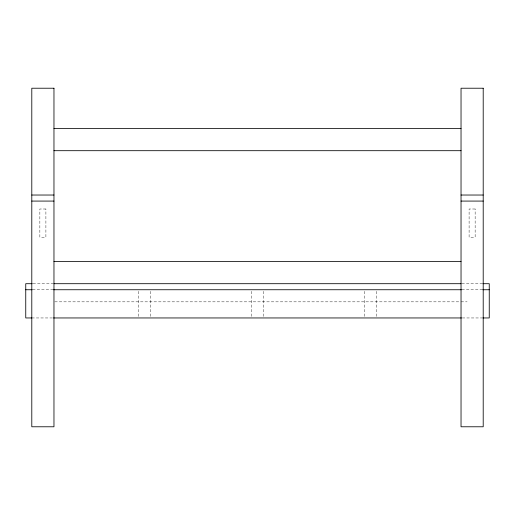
<?xml version="1.0" encoding="UTF-8"?>
<svg xmlns="http://www.w3.org/2000/svg" width="515" height="515" viewBox="0 0 515 515"><rect width="100%" height="100%" fill="white"/><g stroke="black" fill="none" stroke-linecap="round" stroke-linejoin="round"><path stroke-width="0.39" stroke-dasharray="2.58 1.93" d="M32.992 283.701L53.109 283.701M461.891 283.701L482.008 283.701M32.6 289.745L53.109 289.745M461.891 289.745L483.205 289.745M54.77 301.835L460.23 301.835M461.034 301.835L467.086 301.835M31.795 317.955L52.717 317.955M462.283 317.955L483.205 317.955M376.401 291.31L376.401 316.39M364.305 291.31L364.305 316.39M263.545 291.31L263.545 316.39M251.455 291.31L251.455 316.39M150.695 291.31L150.695 316.39M138.599 291.31L138.599 316.39M45.899 209L39.855 209L39.855 237.209L45.899 237.209L45.899 209M475.145 209L469.101 209L469.101 237.209L475.145 237.209L475.145 209"/><path stroke-width="0.77" d="M53.966 128.525L461.034 128.525M53.966 150.695L461.034 150.695M31.795 195.03L53.966 195.03M461.034 195.03L483.205 195.03M31.795 201.075L53.966 201.075M461.034 201.075L483.205 201.075M53.966 261.53L461.034 261.53M32.188 283.701L25.75 283.701L25.75 317.955L31.795 317.955M53.914 283.701L461.086 283.701M482.813 283.701L489.25 283.701L489.25 317.955L483.205 317.955M25.75 289.745L32.188 289.745M53.521 289.745L461.479 289.745M482.813 289.745L489.25 289.745M53.521 317.955L461.479 317.955M53.966 88.219L31.795 88.219L31.795 426.781L53.966 426.781L53.966 88.219M483.205 88.219L461.034 88.219L461.034 426.781L483.205 426.781L483.205 88.219"/></g></svg>
